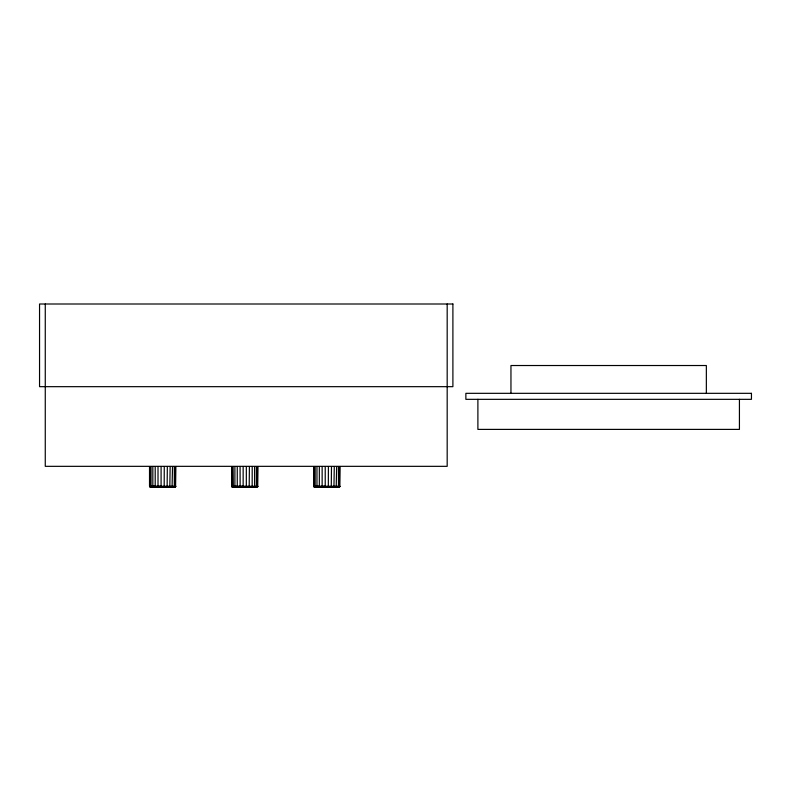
<?xml version="1.0" encoding="UTF-8"?>
<svg xmlns="http://www.w3.org/2000/svg" width="791" height="791" viewBox="0 0 791 791"><rect width="100%" height="100%" fill="white"/><g stroke="black" fill="none" stroke-linecap="round" stroke-linejoin="round"><path stroke-width="1.19" d="M149.519 466.878L149.519 486.247L150.102 486.979L175.543 486.831L175.829 466.878M231.595 466.878L231.595 486.247L232.178 486.979L257.609 486.831L257.896 466.878M313.661 466.878L313.661 486.247L314.245 486.979L339.675 486.831L339.962 466.878M234.897 466.878L234.897 486.247C236.756 487.76 244.933 487.77 246.327 486.247L246.327 466.878M246.258 486.979L252.171 486.574L252.21 466.878M252.052 486.831L254.148 486.979L254.583 486.247L254.583 466.878M254.376 486.831L255.869 486.979L256.383 486.247L256.383 466.878M331.271 486.979L331.478 466.878M167.128 486.979L167.336 466.878M249.195 486.979L249.402 466.878M256.136 486.831L257.51 486.247L257.51 466.878M169.818 486.979L170.144 466.878M333.95 486.979L334.277 466.878M172.082 486.979L172.517 466.878M336.215 486.979L336.65 466.878M173.802 486.979L174.317 486.247L174.317 466.878M337.935 486.979L338.459 486.247L338.459 466.878M174.88 486.979L175.444 486.247L175.444 466.878M339.013 486.979L339.576 486.247L339.576 466.878M233.098 466.878L233.345 486.831L237.27 486.247L237.27 466.878M161.087 466.878L161.087 486.247L149.806 486.831M243.153 466.878L243.153 486.247L231.872 486.831M325.23 466.878L325.23 486.247L313.938 486.831M149.598 486.574L155.204 486.247L155.204 466.878M313.73 486.574L319.337 486.247L319.337 466.878M175.543 486.831L158.111 486.831M257.609 486.831L240.177 486.831M339.675 486.831L322.244 486.831M164.261 466.878L164.192 486.979L153.266 486.979C158.734 486.287 152.999 488.245 152.831 486.247L152.831 466.878M243.153 486.247L243.223 486.979L235.332 486.979L237.696 486.999M328.394 466.878L328.324 486.979L317.399 486.979C322.866 486.287 317.132 488.245 316.964 486.247L316.964 466.878M158.012 466.878L158.012 486.247C157.765 487.74 161.74 487.711 161.087 486.247M322.145 466.878L322.145 486.247C321.897 487.74 325.872 487.711 325.23 486.247M149.519 486.247L175.829 486.247M231.595 486.247L257.896 486.247M313.661 486.247L339.962 486.247M175.75 486.574L158.071 486.712L161.127 486.831M231.664 486.574L237.518 486.93L235.105 486.831M257.817 486.574L240.138 486.712L240.078 466.878M339.883 486.574L322.204 486.712L325.259 486.831M325.299 486.979L322.412 486.999M243.223 486.979L240.138 486.712L243.193 486.831M161.156 486.979L158.279 486.999M317.181 486.831L319.584 486.93L319.337 486.247M153.039 486.831L155.441 486.93L155.204 486.247M317.023 486.574L319.435 486.712M152.89 486.574L155.293 486.712M314.61 486.979L314.037 486.247L314.037 466.878M232.544 486.979L231.971 486.247L231.971 466.878M150.468 486.979L149.904 486.247L149.904 466.878M315.678 486.979L315.164 486.247L315.164 466.878M151.546 486.979L151.032 486.247L151.032 466.878M739.427 399.336L739.427 429.394L477.893 429.394L477.893 399.336M706.353 393.325L706.353 365.521L510.956 365.521L510.956 393.325M447.182 304.001L447.182 466.334L45.265 466.334L45.265 304.001M452.897 304.001L39.55 304.001L39.55 386.67L452.897 386.67L452.897 304.001M751.45 393.325L465.869 393.325L465.869 399.336L751.45 399.336L751.45 393.325"/></g></svg>
